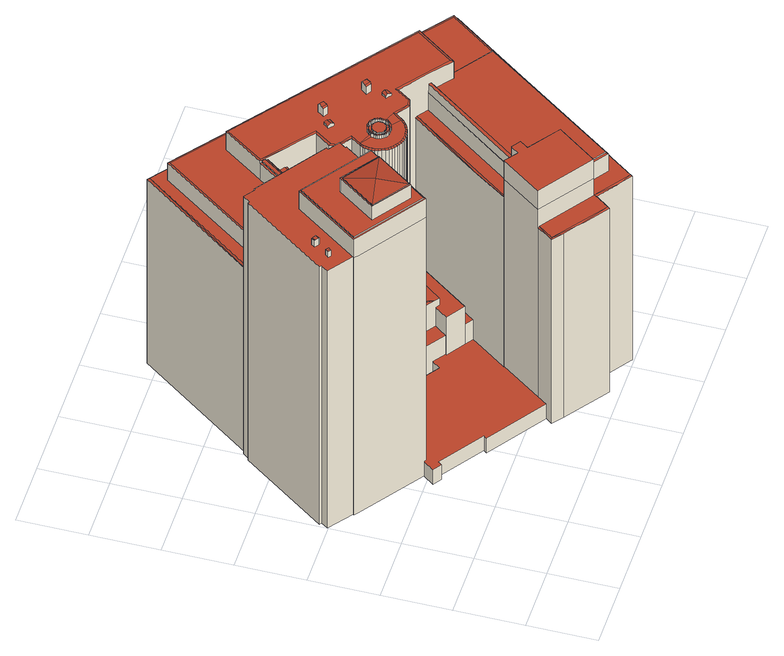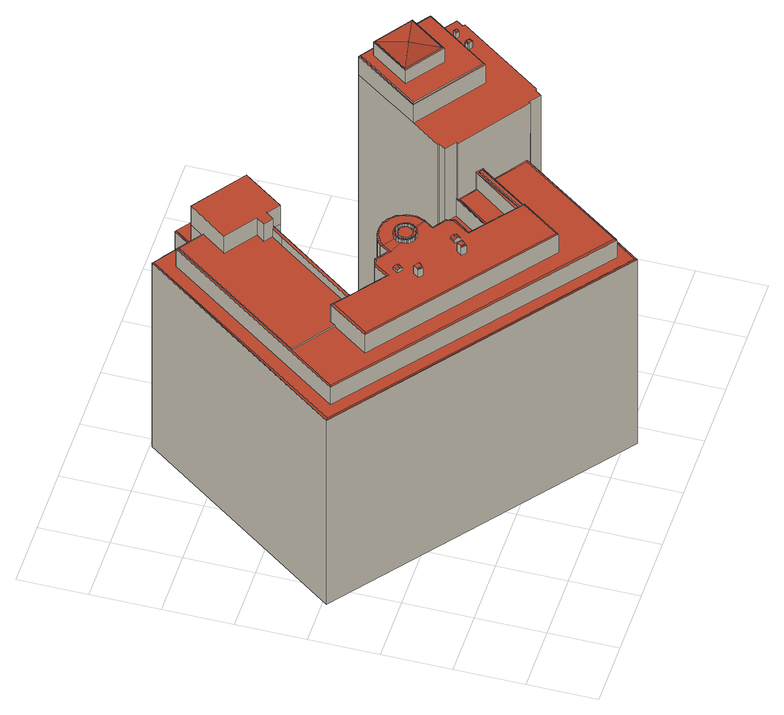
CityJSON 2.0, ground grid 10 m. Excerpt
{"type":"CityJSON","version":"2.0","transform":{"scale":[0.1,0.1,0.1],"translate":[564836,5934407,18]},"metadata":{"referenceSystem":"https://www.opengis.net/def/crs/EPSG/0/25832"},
"CityObjects":{
"building1":{"type":"Building","attributes":{"Grundfläche 2D":"1990.483065","Grundhöhe NN":"18.988"},"children":["building1-1","building1-2","building1-3","building1-4","building1-5","building1-6","building1-7","building1-8","building1-9","building1-10"],"geometry":[{"type":"MultiSurface","lod":"3","boundaries":[[[0,1,2,3,4,5,6],[7,8,9,10]],[[11,12,13,14],[15,16,17,18]],[[19,20,21]],[[19,22,20]],[[19,21,23]],[[19,23,22]],[[24,25,26,27],[28,29,30,31]],[[32,33,34,35,36,37,38,39,40,41,42,43,44,45]],[[46,47,48,49]],[[46,49,50,51,52,53,54,55,56,57,58]],[[56,59,60]],[[56,60,57]],[[61,59,56]],[[62,63,64,65,66,67,68,69,70,71,72]],[[73,74,75,76,77,78,79,80,81,82,83,84,85,86,87,88]],[[89,90,91,92]],[[89,93,94]],[[92,93,89]],[[95,96,90]],[[96,91,90]],[[95,97,98,96]],[[97,99,100,98]],[[99,101,102,100]],[[101,103,104,102]],[[103,105,106,104]],[[105,107,108,106]],[[107,109,110,108]],[[109,111,112,110]],[[111,113,114,112]],[[115,116,114,113]],[[115,117,118,116]],[[117,119,120,118]],[[119,121,122,120]],[[121,123,124,122]],[[123,125,126,124]],[[125,127,128,126]],[[129,130,128,127]],[[131,132,130,129]],[[131,133,134,132]],[[135,136,134,133]],[[137,138,136,135]],[[137,139,140,138]],[[141,142,140,139]],[[143,144,142,141]],[[145,146,143]],[[146,144,143]],[[145,147,148,146]],[[147,149,150,148]],[[151,152,153,154,155,150,149]],[[154,156,157,155]],[[156,158,159,157]],[[158,160,161,159]],[[162,161,160]],[[163,161,162]],[[163,164,165,166,161]],[[165,167,168,166]],[[167,94,93,168]],[[169,170,171,172,173,91,174,175,176,177,178,179,142,144,180]],[[104,106,108,110,112,114,116,118,120,122,124,126,128,130,132,134,136,138,140,142,179,178,177,176,175,174,91,96,98,100,102]],[[150,155,157,159,161,166,168,93,92,91,173,172,171,170,169,180,144,146,148]],[[181,182,183]],[[183,184,185,186]],[[183,182,184]],[[187,182,181,188,189]],[[182,187,190]],[[184,182,190,191]],[[192,193,194,195,196,197,198,199,200,201]],[[202,203,204,205]],[[192,201,204,203,206]],[[206,207,193,192]],[[208,209,194,193,207]],[[209,210,194]],[[210,195,194]],[[211,212,213,214,215,216,217]],[[213,212,218,219,220]],[[221,222,223,224,225,226,227,228,229,230,231,232,233,234,235,236,237,238,239,240,241,242,243]],[[244,245,246,247,248]],[[249,250,251]],[[252,250,253,254,255,256,257,258,259,260,261,262,263,264,265,266,267]],[[268,269,264,263]],[[270,271,264,272]],[[273,266,274]],[[273,267,266]],[[250,252,275]],[[252,267,275]],[[251,250,275]],[[253,250,249]],[[276,268,263]],[[272,264,269]],[[277,278,265,271]],[[271,265,264]],[[274,265,278]],[[274,266,265]],[[279,280,281,267,273]],[[275,267,281]],[[282,283,284,285,286,287,288,289,290,291]],[[292,293,294,295]],[[296,297,298,299,300,301,302,303,304,305,306,307,308]],[[309,310,311,312]],[[312,313,314]],[[309,312,314,315]],[[316,315,314]],[[317,318,319,320]],[[321,317,322]],[[318,317,321]],[[323,324,325,326,327,328,329,330,331,332,333]],[[334,335,323,333,336]],[[337,331,330,338]],[[331,337,339]],[[331,339,340]],[[341,342,343,344,340,339,345,346,347,348,349,350,351,352,353,354,355]],[[4,3,356,357,358,359,360,6,5]],[[0,6,360,85]],[[1,0,85,84]],[[84,83,356,3,2,1]],[[14,13,7,10]],[[11,14,10,9]],[[12,11,9,8]],[[13,12,8,7]],[[21,20,28,31]],[[23,21,31,30]],[[22,23,30,29]],[[20,22,29,28]],[[25,24,17,16]],[[26,25,16,15]],[[27,26,15,18]],[[24,27,18,17]],[[361,362,363,38,37,36]],[[39,38,363,202,205,69,68]],[[68,67,40,39]],[[67,66,41,40]],[[43,42,41,66,65,364,365]],[[365,366,367,368,32,45,44,43]],[[368,369,218,370,371,35,34,33,32]],[[371,361,36,35]],[[197,196,195,210,51,50,49,48]],[[54,53,191,190]],[[190,187,189,188,61,56,55,54]],[[205,204,70,69]],[[204,201,71,70]],[[72,71,201,200]],[[221,243,372,373]],[[222,221,373,374]],[[223,222,374,375]],[[376,229,228,227,377,378]],[[230,229,376,379]],[[231,230,379,380]],[[232,231,380,381]],[[233,232,381,382]],[[234,233,382,383]],[[235,234,383,384]],[[375,372,243,242,244,248,224,223]],[[299,298,86,85,360,226,225]],[[86,298,297,87]],[[88,87,297,296,317]],[[186,185,73,88,317,320]],[[73,185,184,74]],[[53,52,51,210,209,256,255,75,74,184,191]],[[75,255,254,76]],[[385,386,77,76,254,253,249]],[[78,77,386,387]],[[79,78,387,388]],[[80,79,388,389]],[[81,80,389,390]],[[82,81,390,391]],[[83,82,391,392]],[[356,83,392,393]],[[394,377,227,226,360,359,358,357,356,393,395]],[[249,251,396,385]],[[397,269,268,276,236,235,384]],[[272,269,397,398]],[[278,277,271,270,272,398,399]],[[274,278,399,400]],[[401,281,280,279,273,274,400,402]],[[275,281,401,403]],[[251,275,403,396]],[[288,293,292,289]],[[241,287,286,285,245,244,242]],[[288,287,241,240,293]],[[293,240,239,294]],[[89,342,341,90]],[[90,341,355,95]],[[95,355,354,97]],[[97,354,353,99]],[[99,353,352,101]],[[101,352,351,103]],[[103,351,350,105]],[[105,350,349,107]],[[165,306,305,167]],[[107,349,348,109]],[[109,348,347,111]],[[111,347,346,113]],[[113,346,345,115]],[[115,345,339,117]],[[117,339,337,119]],[[119,337,338,121]],[[121,338,330,123]],[[123,330,329,125]],[[125,329,328,127]],[[127,328,327,129]],[[129,327,326,131]],[[131,326,325,133]],[[283,282,145,143,336,333]],[[133,325,324,135]],[[135,324,323,137]],[[137,323,335,139]],[[139,335,334,141]],[[141,334,336,143]],[[147,291,290,149]],[[145,282,291,147]],[[292,295,313,312,311,211,217,63,62,154,153,152,151,149,290,289]],[[200,199,156,154,62,72]],[[156,199,198,158]],[[160,158,198,197,48]],[[183,319,318,321,307,306,165,164,163,162,160,48,47,59,61,188,181]],[[94,167,305,304,343]],[[94,343,342,89]],[[224,248,300,299,225]],[[301,300,248,247,246,302]],[[239,238,316,314,313,295,294]],[[316,238,237,315]],[[322,317,296,308]],[[322,308,307,321]],[[332,284,283,333]],[[343,304,303,344]],[[246,245,285,284,332,331,340,344,303,302]],[[212,211,311,310,218]],[[371,370,218,310,309,315]],[[361,371,315,237,236,276]],[[363,362,361,276,263,262]],[[363,262,261,202]],[[202,261,260,203]],[[203,260,259,206]],[[259,258,207,206]],[[258,257,208,207]],[[208,257,256,209]],[[186,320,319,183]],[[397,384,383,382,381,380,379,376,378,377,394,395,393,392,391,390,389,388,387,386,385,396,403,401,402,400,399,398],[374,373,372,375]]],"semantics":{"surfaces":[{"type":"RoofSurface"},{"type":"WallSurface"},{"type":"GroundSurface"}],"values":[0,0,0,0,0,0,0,0,0,0,0,0,0,0,0,0,0,0,0,0,0,0,0,0,0,0,0,0,0,0,0,0,0,0,0,0,0,0,0,0,0,0,0,0,0,0,0,0,0,0,0,0,0,0,0,0,0,0,0,0,0,0,0,0,0,0,0,0,0,0,0,0,0,0,0,0,0,0,0,0,0,0,0,0,0,0,0,0,0,0,0,0,0,0,0,0,0,0,0,0,0,0,0,0,0,0,0,0,0,0,0,1,1,1,1,1,1,1,1,1,1,1,1,1,1,1,1,1,1,1,1,1,1,1,1,1,1,1,1,1,1,1,1,1,1,1,1,1,1,1,1,1,1,1,1,1,1,1,1,1,1,1,1,1,1,1,1,1,1,1,1,1,1,1,1,1,1,1,1,1,1,1,1,1,1,1,1,1,1,1,1,1,1,1,1,1,1,1,1,1,1,1,1,1,1,1,1,1,1,1,1,1,1,1,1,1,1,1,1,1,1,1,1,1,1,1,1,1,1,1,1,1,1,1,1,1,1,2]}}]},
"building1-1":{"type":"BuildingInstallation","parents":["building1"],"geometry":[{"type":"MultiSurface","lod":"3","boundaries":[[[404,405,406,407]],[[408,405,404,409]],[[410,408,409,411]],[[412,413,407,406]],[[413,414,415,416,411,409,404,407]],[[416,417,410,411]],[[410,417,418,412,406,405,408]]],"semantics":{"surfaces":[{"type":"RoofSurface"},{"type":"WallSurface"}],"values":[0,0,0,1,1,1,1]}}]},
"building1-2":{"type":"BuildingInstallation","parents":["building1"],"geometry":[{"type":"MultiSurface","lod":"3","boundaries":[[[419,420,421]],[[422,420,419]],[[420,422,423,424]],[[425,426,423]],[[424,423,426]],[[427,428,419,421]],[[428,429,422,419]],[[429,430,423,422]],[[430,431,425,423]],[[431,432,426,425]],[[426,432,433,434,420,424]],[[434,427,421,420]]],"semantics":{"surfaces":[{"type":"RoofSurface"},{"type":"WallSurface"}],"values":[0,0,0,0,0,1,1,1,1,1,1,1]}}]},
"building1-3":{"type":"BuildingInstallation","parents":["building1"],"geometry":[{"type":"MultiSurface","lod":"3","boundaries":[[[435,436,437,438]],[[439,436,435,440]],[[438,437,441,442]],[[443,440,435,438,442,444]],[[439,440,443,445]],[[439,445,441,437,436]]],"semantics":{"surfaces":[{"type":"RoofSurface"},{"type":"WallSurface"}],"values":[0,0,1,1,1,1]}}]},
"building1-4":{"type":"BuildingInstallation","parents":["building1"],"geometry":[{"type":"MultiSurface","lod":"3","boundaries":[[[446,447,448]],[[449,448,447]],[[450,451,452,453]],[[453,452,447,446]],[[448,454,455,456,450,453,446]],[[456,457,451,450]],[[457,458,459,449,447,452,451]],[[459,454,448,449]]],"semantics":{"surfaces":[{"type":"RoofSurface"},{"type":"WallSurface"}],"values":[0,0,0,0,1,1,1,1]}}]},
"building1-5":{"type":"BuildingInstallation","parents":["building1"],"geometry":[{"type":"MultiSurface","lod":"3","boundaries":[[[460,461,462,463]],[[464,461,460,465]],[[463,462,466,467]],[[467,468,469,465,460,463]],[[464,465,469,470]],[[464,470,466,462,461]]],"semantics":{"surfaces":[{"type":"RoofSurface"},{"type":"WallSurface"}],"values":[0,0,1,1,1,1]}}]},
"building1-6":{"type":"BuildingInstallation","parents":["building1"],"geometry":[{"type":"MultiSurface","lod":"3","boundaries":[[[471,472,473,474,475,476,477,478,479,480,481,482,483,484,485,486,487,488,489,490,491,492,493,494,495,496,497,498,499,500,501,502,503,504,505,506,507,508]],[[509,510,485,484]],[[511,512,482,481]],[[512,513,483,482]],[[513,509,484,483]],[[510,514,486,485]],[[514,171,487,486]],[[515,488,487,171]],[[515,516,489,488]],[[516,517,490,489]],[[491,490,517,176]],[[176,518,492,491]],[[518,519,493,492]],[[494,493,519,520]],[[520,521,495,494]],[[521,522,496,495]],[[522,523,497,496]],[[523,524,498,497]],[[524,525,499,498]],[[525,526,527,501,500,499]],[[527,528,502,501]],[[528,529,503,502]],[[529,530,504,503]],[[505,504,530,531]],[[531,177,506,505]],[[177,532,507,506]],[[532,533,508,507]],[[533,534,471,508]],[[534,535,472,471]],[[535,536,473,472]],[[536,170,474,473]],[[475,474,170,537]],[[537,538,476,475]],[[538,539,477,476]],[[539,540,478,477]],[[540,541,479,478]],[[541,542,480,479]],[[542,511,481,480]]],"semantics":{"surfaces":[{"type":"RoofSurface"},{"type":"WallSurface"}],"values":[0,1,1,1,1,1,1,1,1,1,1,1,1,1,1,1,1,1,1,1,1,1,1,1,1,1,1,1,1,1,1,1,1,1,1,1,1,1]}}]},
"building1-7":{"type":"BuildingInstallation","parents":["building1"],"geometry":[{"type":"MultiSurface","lod":"3","boundaries":[[[543,544,545]],[[546,545,544]],[[543,547,548,544]],[[547,549,550,548]],[[545,551,552,553,549,547,543]],[[553,554,550,549]],[[548,550,554,555,546,544]],[[555,551,545,546]]],"semantics":{"surfaces":[{"type":"RoofSurface"},{"type":"WallSurface"}],"values":[0,0,0,0,1,1,1,1]}}]},
"building1-8":{"type":"BuildingInstallation","parents":["building1"],"geometry":[{"type":"MultiSurface","lod":"3","boundaries":[[[556,557,558,559,560,561,562,563,564,565,566,567,568,569,570,571,572,573,574,575,576,577,578,579,580,581,582,583,584,585,586,587,588,589,590,591,592,593,594,595,596,597,598,599,600,601,602,603,604,605,606,607,608,609,610,611,612,613,614],[615,616,617,618,619,620,621,622,623,624,625,626,627,628,629,630,631,632,633,634,635,636,637,638,639,640,641,642,643,644,645,646,647,648,649,650,651,652,653,654,655,656]],[[657,658,614,613]],[[659,660,610,609]],[[660,661,662,612,611,610]],[[613,612,662,657]],[[658,663,556,614]],[[663,664,665,558,557,556]],[[665,666,559,558]],[[666,667,560,559]],[[667,173,668,562,561,560]],[[668,669,174,564,563,562]],[[565,564,174,670]],[[671,567,566,565,670,672]],[[569,568,567,671,673,674]],[[674,675,676,571,570,569]],[[676,677,678,573,572,571]],[[678,679,574,573]],[[679,680,681,576,575,574]],[[681,682,683,578,577,576]],[[683,684,579,578]],[[684,685,580,579]],[[685,686,687,582,581,580]],[[687,688,583,582]],[[689,584,583,688]],[[689,690,691,586,585,584]],[[691,692,587,586]],[[588,587,692,693]],[[693,179,589,588]],[[179,694,695,591,590,589]],[[695,696,592,591]],[[696,697,698,594,593,592]],[[698,180,595,594]],[[699,596,595,180]],[[699,700,701,598,597,596]],[[599,598,701,702]],[[702,703,600,599]],[[703,704,601,600]],[[704,705,706,603,602,601]],[[706,707,708,605,604,603]],[[708,709,710,607,606,605]],[[710,711,659,609,608,607]],[[656,712,713,615]],[[714,715,618,617]],[[616,716,714,617]],[[615,713,716,616]],[[655,717,712,656]],[[654,718,717,655]],[[653,719,718,654]],[[653,652,651,720,172,719]],[[650,721,720,651]],[[722,175,721,650,649,648]],[[723,722,648,647]],[[646,724,723,647]],[[646,645,644,725,726,724]],[[643,727,725,644]],[[642,728,727,643]],[[641,729,728,642]],[[640,730,729,641]],[[639,731,730,640]],[[638,732,731,639]],[[637,733,732,638]],[[734,733,637,636]],[[636,635,634,735,736,734]],[[633,737,735,634]],[[632,738,737,633]],[[631,630,739,178,738,632]],[[629,740,739,630]],[[628,741,740,629]],[[627,742,741,628]],[[626,169,742,627]],[[626,625,743,169]],[[624,744,743,625]],[[623,745,744,624]],[[746,745,623,622]],[[621,747,746,622]],[[620,748,747,621]],[[619,749,748,620]],[[618,715,749,619]]],"semantics":{"surfaces":[{"type":"RoofSurface"},{"type":"WallSurface"}],"values":[0,1,1,1,1,1,1,1,1,1,1,1,1,1,1,1,1,1,1,1,1,1,1,1,1,1,1,1,1,1,1,1,1,1,1,1,1,1,1,1,1,1,1,1,1,1,1,1,1,1,1,1,1,1,1,1,1,1,1,1,1,1,1,1,1,1,1,1,1,1,1,1,1,1,1,1,1,1]}}]},
"building1-9":{"type":"BuildingInstallation","parents":["building1"],"geometry":[{"type":"MultiSurface","lod":"3","boundaries":[[[750,751,752,753]],[[58,753,752,47,46]],[[60,750,753,58,57]],[[59,751,750,60]],[[59,47,752,751]]],"semantics":{"surfaces":[{"type":"RoofSurface"},{"type":"WallSurface"}],"values":[0,1,1,1,1]}}]},
"building1-10":{"type":"BuildingInstallation","parents":["building1"],"geometry":[{"type":"MultiSurface","lod":"3","boundaries":[[[367,366,365,364,754,755,756,369,368]],[[65,64,754,364]],[[64,63,755,754]],[[63,217,211,756,755]],[[212,218,369,756,211]]],"semantics":{"surfaces":[{"type":"RoofSurface"},{"type":"WallSurface"}],"values":[0,1,1,1,1]}}]}
},
"vertices":[
[199,300,525],[101,370,525],[35,277,525],[34,275,525],[36,274,525],[39,271,525],[133,205,525],[37,276,525],[101,367,525],[197,299,525],[132,208,525],[197,299,527],[101,367,527],[37,276,527],[132,208,527],[113,317,527],[166,279,527],[127,224,527],[74,262,527],[120,270,558],[127,226,553],[164,278,553],[76,262,553],[113,314,553],[127,224,552],[166,279,552],[113,317,552],[74,262,552],[127,226,552],[76,262,552],[113,314,552],[164,278,552],[347,141,422],[345,143,422],[330,154,422],[329,155,422],[287,96,422],[289,95,422],[363,42,422],[405,100,422],[360,132,422],[369,144,422],[357,152,422],[356,153,422],[355,152,422],[354,151,422],[212,422,419],[239,461,419],[237,463,419],[188,394,419],[187,393,419],[185,391,419],[188,389,419],[195,384,419],[195,385,419],[196,387,419],[197,388,419],[193,390,419],[191,392,419],[243,458,419],[195,389,419],[246,455,419],[487,270,390],[458,293,390],[369,168,390],[357,152,390],[369,144,390],[360,132,390],[405,100,390],[378,64,390],[412,40,390],[550,235,390],[492,277,390],[218,364,491],[220,367,491],[120,437,491],[119,435,491],[103,447,491],[95,436,491],[93,438,491],[5,314,491],[8,312,491],[1,302,491],[35,277,491],[101,370,491],[199,300,491],[229,342,491],[227,343,491],[234,353,491],[312,359,422],[302,345,422],[305,346,423],[315,360,423],[295,374,423],[293,372,422],[301,341,422],[303,340,423],[299,337,422],[302,336,423],[298,333,422],[301,332,423],[298,328,422],[301,328,423],[298,324,422],[301,324,423],[299,319,422],[302,320,423],[301,315,422],[303,316,423],[303,310,422],[305,312,423],[305,306,422],[307,308,423],[308,303,422],[310,305,423],[311,300,422],[313,302,423],[314,297,422],[316,300,423],[318,295,422],[319,298,423],[321,293,422],[322,296,423],[326,292,421],[326,295,423],[330,291,421],[330,294,423],[335,291,421],[335,293,423],[339,291,421],[339,294,423],[344,292,421],[343,294,423],[348,293,421],[347,295,423],[353,295,421],[351,297,423],[356,297,421],[355,299,423],[360,300,421],[358,302,422],[363,302,421],[362,306,422],[372,315,422],[372,319,423],[390,302,422],[391,305,423],[402,305,422],[400,307,423],[416,325,422],[415,329,423],[438,308,422],[440,307,422],[455,296,422],[487,270,422],[486,274,423],[529,329,422],[525,329,423],[278,522,422],[278,519,423],[237,463,422],[240,463,423],[269,438,422],[271,436,422],[288,423,422],[308,407,422],[311,408,423],[291,384,422],[294,383,423],[350,327,423],[346,329,423],[330,336,423],[325,338,423],[324,338,423],[321,335,423],[323,333,423],[327,331,423],[342,320,423],[345,318,423],[347,317,423],[352,327,423],[269,438,388],[220,370,388],[271,436,387],[220,367,387],[218,364,387],[219,364,387],[196,387,388],[246,455,388],[197,388,388],[195,385,387],[195,384,387],[598,302,388],[234,585,388],[128,435,388],[187,393,388],[188,394,388],[237,463,388],[278,522,388],[529,329,388],[492,277,388],[550,235,388],[377,61,387],[412,36,387],[412,40,388],[378,64,388],[602,303,387],[234,589,387],[233,588,387],[124,434,387],[185,391,387],[455,296,387],[353,155,387],[355,152,387],[356,153,387],[357,152,387],[369,168,387],[458,293,387],[345,143,387],[347,141,387],[354,151,387],[302,236,37],[257,268,37],[266,280,37],[247,293,37],[213,319,37],[133,205,37],[130,207,37],[129,206,37],[118,191,37],[130,183,37],[131,184,37],[134,188,37],[197,144,37],[194,140,37],[277,82,37],[287,96,37],[329,155,37],[328,155,37],[365,208,37],[354,216,37],[328,234,37],[329,235,37],[311,248,37],[329,235,72],[342,253,72],[260,311,72],[248,293,72],[247,293,72],[106,445,353],[230,612,355],[229,616,353],[627,306,355],[108,443,355],[119,435,355],[120,437,355],[124,434,355],[233,588,355],[234,589,355],[602,303,355],[412,36,355],[377,61,355],[363,42,355],[289,95,355],[273,73,355],[348,18,355],[364,41,355],[413,6,355],[277,82,353],[270,73,353],[304,48,353],[309,44,353],[285,61,353],[395,16,353],[364,38,353],[631,306,353],[287,96,353],[314,40,353],[348,16,353],[397,15,353],[413,4,353],[413,3,353],[390,302,107],[388,304,107],[348,249,107],[342,253,107],[329,235,107],[328,234,107],[354,216,107],[427,317,107],[416,325,107],[402,305,107],[427,317,74],[354,216,74],[365,208,74],[438,308,74],[234,353,107],[227,343,107],[229,342,107],[213,319,107],[247,293,107],[248,293,107],[260,311,107],[253,316,107],[293,372,107],[291,384,107],[308,407,107],[288,423,107],[237,351,107],[330,154,355],[345,143,355],[455,296,355],[440,307,355],[438,308,353],[365,208,353],[329,155,354],[328,155,353],[234,353,355],[285,425,355],[271,436,355],[219,364,355],[288,423,353],[237,351,353],[356,297,121],[353,295,121],[348,293,121],[344,292,121],[339,291,121],[335,291,121],[330,291,121],[326,292,121],[342,253,120],[348,249,119],[388,304,121],[363,302,121],[360,300,121],[372,315,121],[318,295,121],[321,293,121],[314,297,121],[260,311,121],[302,345,121],[312,359,121],[293,372,121],[253,316,121],[311,300,121],[308,303,121],[305,306,121],[303,310,121],[301,315,121],[299,319,121],[298,324,121],[298,328,121],[298,333,121],[299,337,121],[301,341,121],[34,275,491],[36,274,491],[39,271,491],[130,207,491],[133,205,491],[287,96,387],[289,95,387],[363,42,387],[357,152,404],[356,153,404],[355,152,404],[354,151,404],[347,141,404],[345,143,404],[330,154,387],[329,155,387],[311,248,10],[302,236,10],[257,268,10],[266,280,10],[118,191,10],[130,207,10],[129,206,10],[130,183,10],[131,184,10],[134,188,10],[197,144,10],[194,140,10],[277,82,10],[106,445,10],[103,447,10],[95,436,10],[93,438,10],[5,314,10],[8,312,10],[1,302,10],[35,277,10],[34,275,10],[39,271,10],[36,274,10],[229,616,10],[270,73,10],[285,61,10],[348,16,10],[364,38,10],[413,3,10],[413,4,10],[631,306,10],
[30,307,502],[26,309,502],[25,308,501],[29,305,501],[28,312,502],[32,309,502],[29,313,501],[33,310,501],[25,308,491],[29,305,491],[30,307,491],[32,309,491],[33,310,491],[29,313,491],[26,309,491],
[49,331,502],[44,327,503],[46,326,502],[48,332,503],[43,335,503],[40,330,503],[42,336,502],[39,331,502],[46,326,491],[49,331,491],[48,332,491],[43,335,491],[42,336,491],[39,331,491],[40,330,491],[44,327,491],
[398,334,429],[404,341,429],[400,343,427],[395,336,427],[407,338,427],[402,331,427],[400,343,423],[395,336,423],[402,331,423],[398,334,423],[407,338,423],
[345,413,439],[351,409,439],[346,415,437],[353,410,437],[340,406,437],[346,402,437],[347,403,439],[341,408,439],[346,415,423],[341,408,423],[340,406,423],[346,402,423],[347,403,423],[353,410,423],
[324,391,429],[329,398,429],[326,401,427],[320,394,427],[333,395,427],[327,388,427],[326,401,423],[320,394,423],[324,391,423],[327,388,423],[333,395,423],
[345,324,428],[346,326,428],[346,327,428],[346,329,428],[346,331,428],[346,332,428],[345,334,428],[344,335,428],[343,336,428],[341,337,428],[340,338,428],[338,338,428],[336,339,428],[335,338,428],[333,338,428],[331,337,428],[330,336,428],[329,335,428],[328,334,428],[327,332,428],[327,331,428],[326,329,428],[326,327,428],[327,326,428],[327,324,428],[328,323,428],[329,321,428],[331,320,428],[332,320,428],[333,319,428],[334,319,428],[335,319,428],[337,319,428],[339,319,428],[340,320,428],[342,320,428],[343,321,428],[344,323,428],[335,338,423],[333,338,423],[340,338,423],[338,338,423],[336,339,423],[331,337,423],[329,335,423],[328,334,423],[327,332,423],[326,329,423],[326,327,423],[327,326,423],[327,324,423],[328,323,423],[329,321,423],[331,320,423],[332,320,423],[333,319,423],[334,319,423],[335,319,423],[337,319,423],[339,319,423],[340,320,423],[343,321,423],[344,323,423],[345,324,423],[346,326,423],[346,327,423],[346,331,423],[346,332,423],[345,334,423],[344,335,423],[343,336,423],[341,337,423],
[401,370,439],[407,366,439],[402,372,437],[408,367,437],[396,365,439],[403,360,439],[395,363,437],[402,359,437],[402,372,423],[396,365,423],[395,363,423],[402,359,423],[408,367,423],
[328,343,429],[327,341,429],[326,341,429],[325,340,429],[324,339,429],[324,338,429],[323,337,429],[322,335,429],[321,335,429],[321,332,429],[320,330,429],[320,329,429],[320,328,429],[320,327,429],[320,326,429],[321,324,429],[321,323,429],[322,321,429],[323,319,429],[324,319,429],[325,317,429],[326,317,429],[327,315,429],[330,314,429],[332,313,429],[333,313,429],[335,313,429],[338,313,429],[340,313,429],[341,313,429],[343,314,429],[345,315,429],[346,316,429],[347,317,429],[348,317,429],[349,319,429],[351,321,429],[351,322,429],[352,324,429],[352,327,429],[352,329,429],[352,331,429],[352,332,429],[351,334,429],[351,335,429],[350,337,429],[349,339,429],[348,339,429],[347,341,429],[346,341,429],[345,342,429],[344,343,429],[342,343,429],[342,344,429],[339,344,429],[337,345,429],[336,345,429],[334,344,429],[331,344,429],[334,343,429],[336,343,429],[339,343,429],[341,342,429],[343,341,429],[345,340,429],[347,338,429],[348,336,429],[349,334,429],[350,332,429],[350,329,429],[350,327,429],[350,324,429],[349,322,429],[348,320,429],[346,318,429],[345,318,429],[344,317,429],[342,316,429],[340,315,429],[339,315,429],[337,314,429],[335,314,429],[333,315,429],[330,316,429],[328,317,429],[326,318,429],[325,320,429],[324,322,429],[323,324,429],[323,325,429],[322,327,429],[322,329,429],[322,332,429],[323,333,429],[323,334,429],[324,336,429],[325,338,429],[326,338,429],[327,340,429],[329,341,429],[332,342,429],[334,344,423],[331,344,423],[342,344,423],[339,344,423],[337,345,423],[336,345,423],[328,343,423],[327,341,423],[326,341,423],[325,340,423],[324,339,423],[323,337,423],[322,335,423],[321,332,423],[320,329,423],[320,330,423],[320,328,423],[320,327,423],[320,326,423],[321,324,423],[321,323,423],[322,321,423],[323,319,423],[324,319,423],[325,317,423],[326,317,423],[327,315,423],[330,314,423],[332,313,423],[333,313,423],[335,313,423],[338,313,423],[340,313,423],[341,313,423],[343,314,423],[345,315,423],[346,316,423],[348,317,423],[349,319,423],[351,321,423],[351,322,423],[352,324,423],[352,329,423],[352,331,423],[352,332,423],[351,334,423],[351,335,423],[350,337,423],[349,339,423],[348,339,423],[347,341,423],[346,341,423],[345,342,423],[344,343,423],[342,343,423],[332,342,423],[334,343,423],[339,343,423],[341,342,423],[336,343,423],[329,341,423],[327,340,423],[326,338,423],[324,336,423],[323,334,423],[322,332,423],[322,329,423],[322,327,423],[323,324,423],[323,325,423],[324,322,423],[325,320,423],[326,318,423],[328,317,423],[330,316,423],[333,315,423],[335,314,423],[337,314,423],[340,315,423],[339,315,423],[342,316,423],[344,317,423],[346,318,423],[348,320,423],[349,322,423],[350,324,423],[350,329,423],[350,332,423],[349,334,423],[348,336,423],[347,338,423],[345,340,423],[343,341,423],
[195,389,422],[243,458,422],[239,461,422],[191,392,422],
[369,168,404],[458,293,404],[455,296,404]
]}
